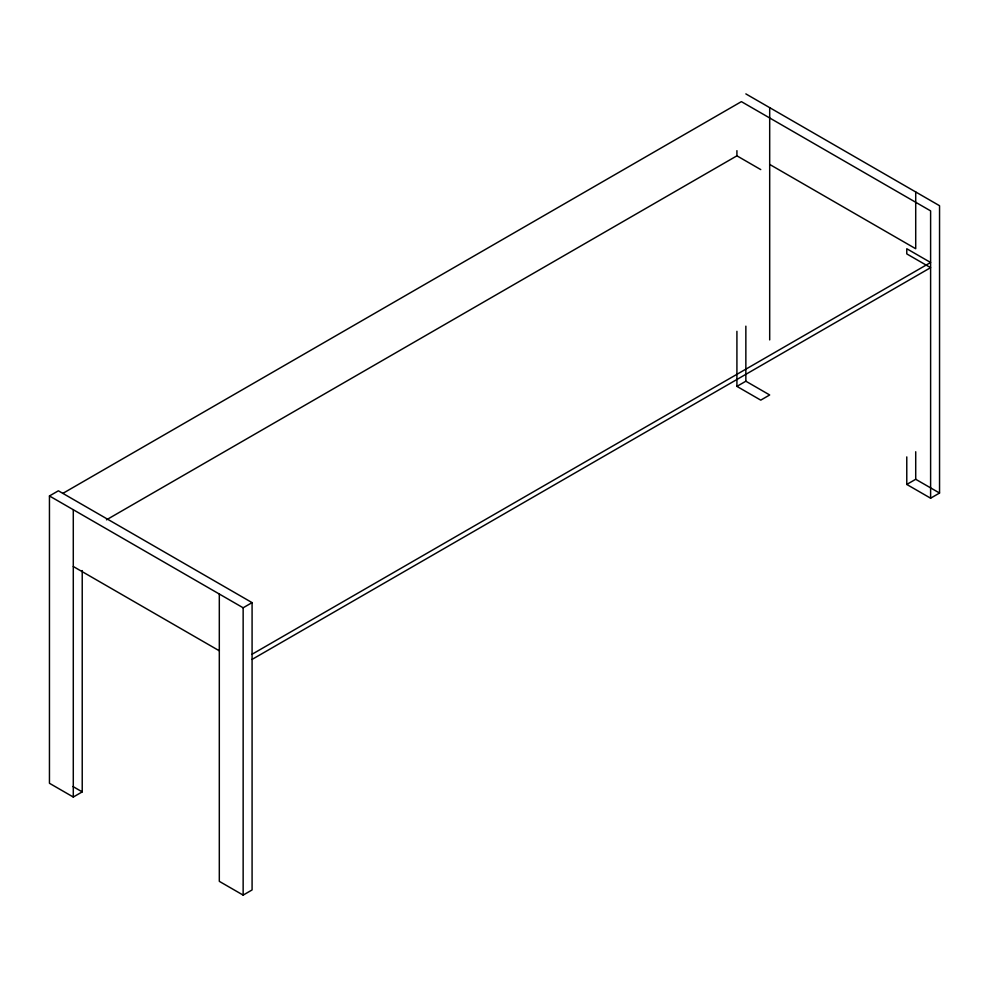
<?xml version="1.0" encoding="UTF-8"?>
<svg xmlns="http://www.w3.org/2000/svg" width="989" height="989" viewBox="0 0 989 989"><rect width="100%" height="100%" fill="white"/><g stroke="black" fill="none" stroke-linecap="round" stroke-linejoin="round"><path stroke-width="1.48" d="M82.223 570.579L82.223 791.88L73.285 797.035L49.45 783.276L49.45 495.959L58.388 490.804L252.084 602.622L252.084 889.939L243.146 895.107L219.311 881.347L219.311 594.03M62.863 493.375L741.391 101.632L930.612 210.88L930.612 498.196L939.55 493.041L939.55 205.724L745.854 93.893M106.478 519.818L736.916 155.829L760.751 169.589M49.45 495.959L243.146 607.79L252.084 602.622M252.084 654.236L930.612 262.493L906.777 248.733L906.777 253.901L930.612 267.66L252.084 659.403M736.916 386.378L745.854 381.21L769.689 394.97L760.751 400.137L736.916 386.378L736.916 331.315M906.777 456.906L906.777 484.437L915.715 479.282L939.55 493.041M769.689 164.434L915.715 248.733L915.715 191.965M906.777 484.437L930.612 498.196M73.285 566.499L219.311 650.799M72.963 786.527L82.223 791.88M915.715 451.75L915.715 479.282M769.689 107.653L769.689 339.919M745.854 326.16L745.854 381.21M736.916 150.674L736.916 155.829M243.146 607.79L243.146 895.107M73.285 509.718L73.285 797.035"/></g></svg>
